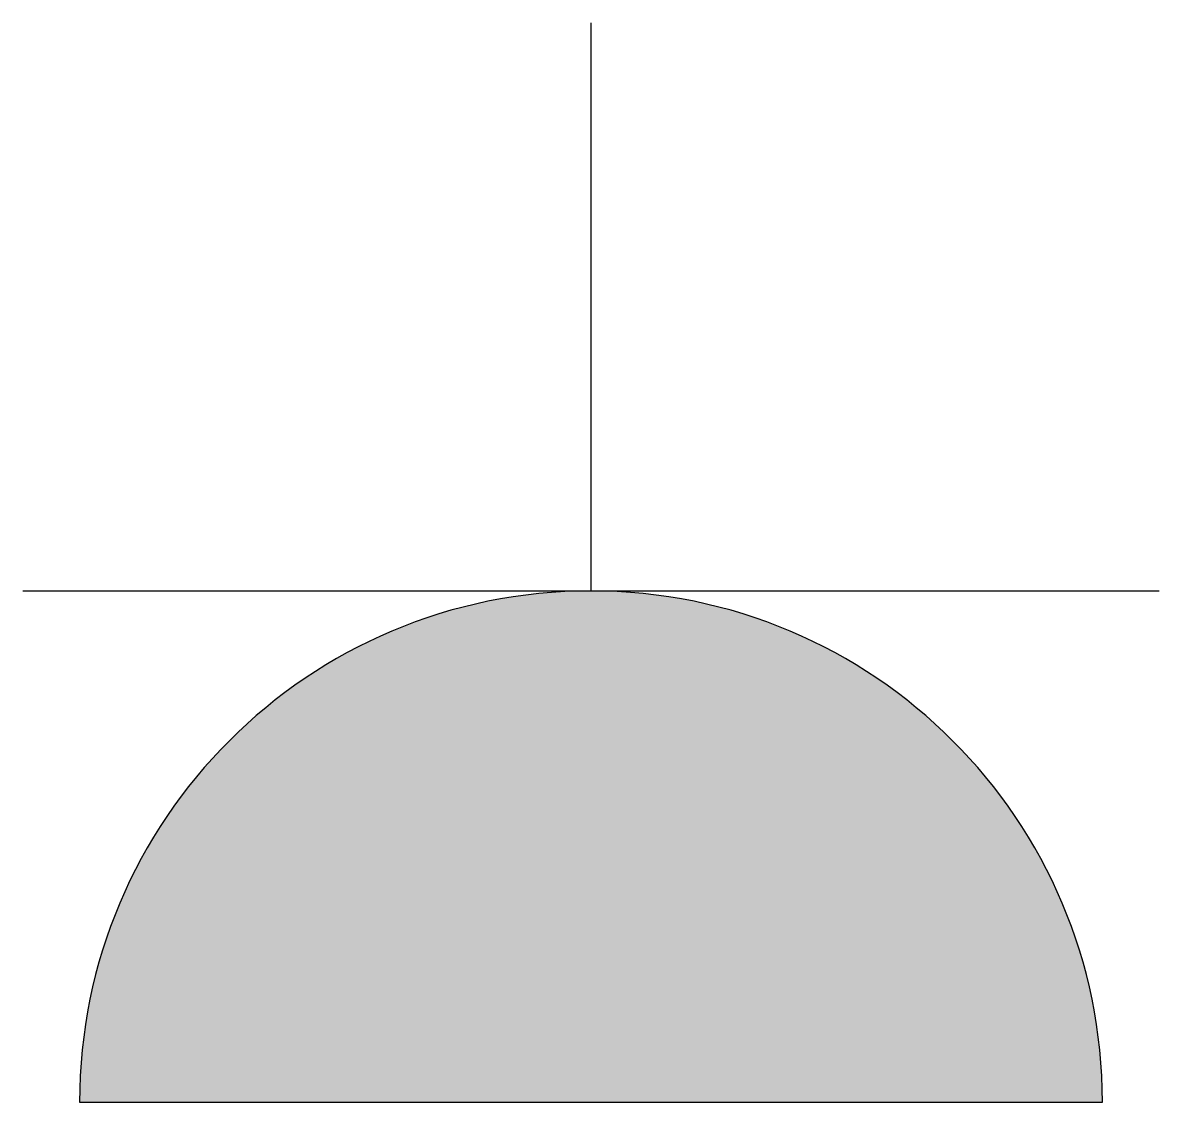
# Model space of a CAD drawing. Header units: millimetres. Extents: x -100 to 100, y 0 to 190.
import ezdxf

# ---------------------------------------------------------------- set-up
doc = ezdxf.new("R2010")
doc.units = ezdxf.units.MM

# ---------------------------------------------------------------- blocks, each defined once
blk = doc.blocks.new('五孔插座')
blk.add_hatch(color=256).paths.add_polyline_path([(90, 0), (-90, 0, -1)])
for p, q in [((0, 90), (0, 190)), ((-100, 90), (100, 90)), ((-90, 0), (90, 0))]:
    blk.add_line(p, q)
blk.add_arc((0, 0), 90, 0, 180)

msp = doc.modelspace()

# ---------------------------------------------------------------- block references
msp.add_blockref('五孔插座', (0, 0))

doc.saveas('drawing.dxf')
